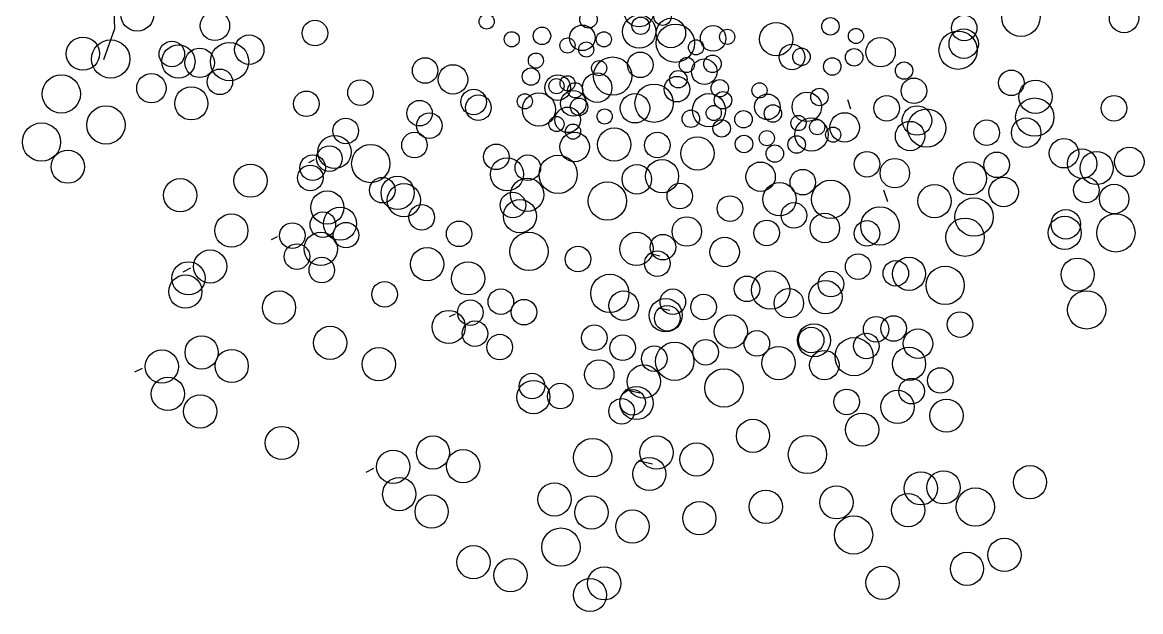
# Model space of a CAD drawing. Header units: millimetres. Extents: x 441156 to 441876, y 4514765 to 4515211.
# Drawn here: x 441543.206 to 441544.244, y 4514832.633 to 4514833.179 of the extents above; entities that cross this region are included whole.
import ezdxf

# ---------------------------------------------------------------- set-up
doc = ezdxf.new("R2010")
doc.units = ezdxf.units.MM
doc.layers.add('01_piscinas', color=254, linetype='Continuous')

msp = doc.modelspace()

# ---------------------------------------------------------------- linework, layer by layer
at = {"layer": '01_piscinas'}
for p, q in [((441544.03205638, 4514833.13230942, 0.00000053), (441544.03132012, 4514833.13082641, 0.00000053)), ((441543.97156268, 4514833.10774268, 0.00000053), (441543.97441824, 4514833.09925612, 0.00000053)), ((441543.91040898, 4514833.09255417, 0.00000053), (441543.90967271, 4514833.09107117, 0.00000053)), ((441543.47710339, 4514833.05171928, 0.00000053), (441543.47160587, 4514833.04896837, 0.00000053)), ((441544.00507221, 4514833.02413962, 0.00000053), (441544.00878444, 4514833.01310708, 0.00000053)), ((441543.44264487, 4514832.98033972, 0.00000053), (441543.43714735, 4514832.97758882, 0.00000053)), ((441543.79765588, 4514832.96268525, 0.00000053), (441543.78737, 4514832.96507272, 0.00000053)), ((441543.36227513, 4514832.95130918, 0.00000053), (441543.35512836, 4514832.94773301, 0.00000053)), ((441543.80680479, 4514832.91208468, 0.00000053), (441543.79651891, 4514832.91447216, 0.00000053)), ((441543.60772309, 4514832.90891788, 0.00000053), (441543.60222558, 4514832.90616697, 0.00000053)), ((441543.31747906, 4514832.85851577, 0.00000053), (441543.31033229, 4514832.85493959, 0.00000053)), ((441543.77899337, 4514832.83556495, 0.00000053), (441543.76562173, 4514832.83866866, 0.00000053)), ((441543.79088696, 4514832.76978421, 0.00000053), (441543.77751531, 4514832.77288793, 0.00000053)), ((441543.53208075, 4514832.76566736, 0.00000053), (441543.52493398, 4514832.76209119, 0.00000053))]:
    msp.add_line(p, q, dxfattribs=at)
at = {"layer": '01_piscinas', "elevation": 0.00000053}
msp.add_lwpolyline([(441543.28190877, 4514833.1449563), (441543.29211128, 4514833.17361097), (441543.29211128, 4514833.17361097), (441543.29139232, 4514833.18866897)], dxfattribs=at)
at = {"layer": '01_piscinas'}
for centre, radius in [((441543.31298765, 4514833.1865679, 0.00000053), 0.01541533), ((441543.77833331, 4514833.18875183, 0.00000053), 0.01366082), ((441543.80016284, 4514833.18457505, 0.00000053), 0.00808333), ((441544.13251533, 4514833.18401103, 0.00000053), 0.01775907), ((441544.22824357, 4514833.18329044, 0.00000053), 0.01366082), ((441543.38496835, 4514833.17605304, 0.00000053), 0.01366082), ((441543.63701103, 4514833.18002668, 0.00000053), 0.00701654), ((441543.73143332, 4514833.18202675, 0.00000053), 0.00808333), ((441543.77852774, 4514833.1707058, 0.00000053), 0.01541533), ((441543.77987522, 4514833.17612269, 0.00000053), 0.00808333), ((441543.80790643, 4514833.16944313, 0.00000053), 0.01366082), ((441543.95583094, 4514833.1755837, 0.00000053), 0.00808333), ((441544.07995372, 4514833.17402728, 0.00000053), 0.01185795), ((441543.47771689, 4514833.16932973, 0.00000053), 0.01185795), ((441543.68829302, 4514833.16677657, 0.00000053), 0.00808333), ((441543.72574669, 4514833.16492701, 0.00000053), 0.01185795), ((441543.81208745, 4514833.15998015, 0.00000053), 0.01775907), ((441543.84706389, 4514833.16441397, 0.00000053), 0.01185795), ((441543.86010886, 4514833.16592203, 0.00000053), 0.00701654), ((441543.90560673, 4514833.16380772, 0.00000053), 0.01541533), ((441543.97955269, 4514833.16668415, 0.00000053), 0.00701654), ((441544.07951365, 4514833.15949893, 0.00000053), 0.01366082), ((441543.26252894, 4514833.15026359, 0.00000053), 0.01541533), ((441543.28833394, 4514833.1453136, 0.00000053), 0.01775907), ((441543.34500994, 4514833.14995896, 0.00000053), 0.01185795), ((441543.41681348, 4514833.15394776, 0.00000053), 0.01366082), ((441543.66027417, 4514833.16362135, 0.00000053), 0.00701654), ((441543.71201477, 4514833.15787702, 0.00000053), 0.00701654), ((441543.74571282, 4514833.16353879, 0.00000053), 0.00701654), ((441543.83123855, 4514833.15612541, 0.00000053), 0.00701654), ((441544.00238591, 4514833.15167783, 0.00000053), 0.01366082), ((441544.07430191, 4514833.15348238, 0.00000053), 0.01775907), ((441543.35106506, 4514833.14297028, 0.00000053), 0.01541533), ((441543.3708251, 4514833.14170846, 0.00000053), 0.01366082), ((441543.39851325, 4514833.14292562, 0.00000053), 0.01775907), ((441543.72937699, 4514833.15409667, 0.00000053), 0.00701654), ((441543.77947016, 4514833.13991909, 0.00000053), 0.01185795), ((441543.92022617, 4514833.1471617, 0.00000053), 0.01185795), ((441543.92900597, 4514833.14729679, 0.00000053), 0.00808333), ((441543.97785532, 4514833.14683878, 0.00000053), 0.00808333), ((441543.57993132, 4514833.13464214, 0.00000053), 0.01185795), ((441543.68268061, 4514833.14383258, 0.00000053), 0.00701654), ((441543.74139579, 4514833.13685612, 0.00000053), 0.00701654), ((441543.75387404, 4514833.1294515, 0.00000053), 0.01775907), ((441543.82262585, 4514833.13978338, 0.00000053), 0.00701654), ((441543.83882583, 4514833.13360904, 0.00000053), 0.01185795), ((441543.84649542, 4514833.14083979, 0.00000053), 0.00808333), ((441543.9575677, 4514833.13838642, 0.00000053), 0.00808333), ((441544.02417223, 4514833.13457164, 0.00000053), 0.00808333), ((441543.24249959, 4514833.11294308, 0.00000053), 0.01775907), ((441543.32604555, 4514833.11822489, 0.00000053), 0.01366082), ((441543.38955151, 4514833.12416095, 0.00000053), 0.01185795), ((441543.60574649, 4514833.12639164, 0.00000053), 0.01366082), ((441543.67805133, 4514833.12900931, 0.00000053), 0.00808333), ((441543.70295342, 4514833.11871962, 0.00000053), 0.01185795), ((441543.73945202, 4514833.11868527, 0.00000053), 0.01366082), ((441543.81480734, 4514833.12657866, 0.00000053), 0.00808333), ((441544.12365344, 4514833.12321503, 0.00000053), 0.01185795), ((441543.51994971, 4514833.11418421, 0.00000053), 0.01185795), ((441543.70177308, 4514833.12010976, 0.00000053), 0.00701654), ((441543.71206163, 4514833.12281168, 0.00000053), 0.00701654), ((441543.7191353, 4514833.11632941, 0.00000053), 0.00701654), ((441543.79231909, 4514833.1043502, 0.00000053), 0.01775907), ((441543.81356023, 4514833.11737857, 0.00000053), 0.01185795), ((441543.85323429, 4514833.11818526, 0.00000053), 0.00808333), ((441543.89011641, 4514833.11620303, 0.00000053), 0.00701654), ((441544.03330531, 4514833.11584374, 0.00000053), 0.01185795), ((441544.14598057, 4514833.11030958, 0.00000053), 0.01541533), ((441543.36307269, 4514833.10420277, 0.00000053), 0.01541533), ((441543.46979138, 4514833.10379556, 0.00000053), 0.01185795), ((441543.62490481, 4514833.10547802, 0.00000053), 0.01185795), ((441543.62936305, 4514833.10021369, 0.00000053), 0.01185795), ((441543.67243892, 4514833.10606532, 0.00000053), 0.00701654), ((441543.68551142, 4514833.09847923, 0.00000053), 0.01541533), ((441543.71736588, 4514833.10417857, 0.00000053), 0.01185795), ((441543.77457744, 4514833.09966589, 0.00000053), 0.01366082), ((441543.84322379, 4514833.09781229, 0.00000053), 0.01541533), ((441543.85620791, 4514833.10708354, 0.00000053), 0.00808333), ((441543.8974329, 4514833.10095432, 0.00000053), 0.01185795), ((441543.93393151, 4514833.10091996, 0.00000053), 0.01366082), ((441543.94566512, 4514833.11006658, 0.00000053), 0.00808333), ((441544.00803972, 4514833.09961327, 0.00000053), 0.01185795), ((441544.21892751, 4514833.09965964, 0.00000053), 0.01185795), ((441543.28389825, 4514833.08420622, 0.00000053), 0.01775907), ((441543.57474648, 4514833.09508937, 0.00000053), 0.01185795), ((441543.71219006, 4514833.08889846, 0.00000053), 0.01185795), ((441543.72273684, 4514833.10096734, 0.00000053), 0.00808333), ((441543.84762188, 4514833.09524127, 0.00000053), 0.00701654), ((441543.90252482, 4514833.0948164, 0.00000053), 0.00808333), ((441544.03618734, 4514833.08826381, 0.00000053), 0.01366082), ((441544.14540847, 4514833.09142274, 0.00000053), 0.01775907), ((441543.50629237, 4514833.07860842, 0.00000053), 0.01185795), ((441543.58380452, 4514833.08351596, 0.00000053), 0.01185795), ((441543.70181994, 4514833.08504442, 0.00000053), 0.00701654), ((441543.74645859, 4514833.09206779, 0.00000053), 0.00701654), ((441543.82640932, 4514833.08989835, 0.00000053), 0.00808333), ((441543.85497105, 4514833.08098798, 0.00000053), 0.00808333), ((441543.87525867, 4514833.08944035, 0.00000053), 0.00808333), ((441543.92624657, 4514833.08591685, 0.00000053), 0.00701654), ((441543.93833475, 4514833.07538434, 0.00000053), 0.01541533), ((441543.94360879, 4514833.08213649, 0.00000053), 0.00701654), ((441543.96905693, 4514833.08190059, 0.00000053), 0.01366082), ((441544.04514242, 4514833.0812553, 0.00000053), 0.01775907), ((441544.10086017, 4514833.07700764, 0.00000053), 0.01185795), ((441544.13735878, 4514833.07697329, 0.00000053), 0.01366082), ((441543.22411336, 4514833.06829513, 0.00000053), 0.01775907), ((441543.71712443, 4514833.07802335, 0.00000053), 0.00701654), ((441543.75535194, 4514833.06596894, 0.00000053), 0.01541533), ((441543.89691241, 4514833.07187241, 0.00000053), 0.00701654), ((441543.95845769, 4514833.07519097, 0.00000053), 0.00701654), ((441544.02972676, 4514833.07386947, 0.00000053), 0.01366082), ((441543.49595145, 4514833.0591089, 0.00000053), 0.01541533), ((441543.57004647, 4514833.06550933, 0.00000053), 0.01185795), ((441543.71862663, 4514833.06377547, 0.00000053), 0.01366082), ((441543.79528886, 4514833.06554069, 0.00000053), 0.01185795), ((441543.83251431, 4514833.05776588, 0.00000053), 0.01541533), ((441543.87569985, 4514833.06652949, 0.00000053), 0.00808333), ((441543.9245492, 4514833.06607148, 0.00000053), 0.00808333), ((441544.1724842, 4514833.05795392, 0.00000053), 0.01366082), ((441543.24845769, 4514833.04548337, 0.00000053), 0.01541533), ((441543.49116495, 4514833.05301503, 0.00000053), 0.01185795), ((441543.52951116, 4514833.04838325, 0.00000053), 0.01775907), ((441543.64591975, 4514833.05464194, 0.00000053), 0.01185795), ((441543.90426158, 4514833.05761912, 0.00000053), 0.00808333), ((441543.98976834, 4514833.04777539, 0.00000053), 0.01185795), ((441544.11009681, 4514833.04718648, 0.00000053), 0.01185795), ((441544.18930438, 4514833.04824075, 0.00000053), 0.01366082), ((441544.20279021, 4514833.04425367, 0.00000053), 0.01541533), ((441544.23315403, 4514833.0499228, 0.00000053), 0.01366082), ((441543.41797535, 4514833.0325136, 0.00000053), 0.01541533), ((441543.47564184, 4514833.04456909, 0.00000053), 0.01185795), ((441543.65588017, 4514833.03840963, 0.00000053), 0.01541533), ((441543.67517858, 4514833.0445268, 0.00000053), 0.01185795), ((441543.70332836, 4514833.03836497, 0.00000053), 0.01775907), ((441543.77632447, 4514833.03380662, 0.00000053), 0.01366082), ((441543.79966903, 4514833.03666627, 0.00000053), 0.01541533), ((441543.89106689, 4514833.03616416, 0.00000053), 0.01366082), ((441544.01558351, 4514833.03952489, 0.00000053), 0.01366082), ((441544.08533764, 4514833.03467099, 0.00000053), 0.01541533), ((441543.47347049, 4514833.03508102, 0.00000053), 0.01185795), ((441543.93022436, 4514833.031135, 0.00000053), 0.01185795), ((441543.35276952, 4514833.01900836, 0.00000053), 0.01541533), ((441543.54028797, 4514833.02370982, 0.00000053), 0.01185795), ((441543.55441699, 4514833.02119555, 0.00000053), 0.01541533), ((441543.5602127, 4514833.01435192, 0.00000053), 0.01541533), ((441543.67461637, 4514833.01950627, 0.00000053), 0.01541533), ((441543.74899141, 4514833.01363979, 0.00000053), 0.01775907), ((441543.8161486, 4514833.01822171, 0.00000053), 0.01185795), ((441543.9087035, 4514833.01531474, 0.00000053), 0.01541533), ((441543.95615169, 4514833.01527008, 0.00000053), 0.01775907), ((441544.05249236, 4514833.01357138, 0.00000053), 0.01541533), ((441544.11653339, 4514833.0220635, 0.00000053), 0.01366082), ((441544.19319561, 4514833.02382872, 0.00000053), 0.01185795), ((441544.21901078, 4514833.01557822, 0.00000053), 0.01366082), ((441543.48921116, 4514833.0076903, 0.00000053), 0.01541533), ((441543.66134198, 4514833.00986655, 0.00000053), 0.01185795), ((441543.86263063, 4514833.00664012, 0.00000053), 0.01185795), ((441544.08908427, 4514832.99881708, 0.00000053), 0.01775907), ((441543.5009866, 4514832.99264487, 0.00000053), 0.01541533), ((441543.57678896, 4514832.99852267, 0.00000053), 0.01185795), ((441543.6678878, 4514832.99964212, 0.00000053), 0.01541533), ((441543.92198629, 4514833.00033007, 0.00000053), 0.01185795), ((441544.00181474, 4514832.99054489, 0.00000053), 0.01775907), ((441543.40022081, 4514832.98626507, 0.00000053), 0.01541533), ((441543.48506691, 4514832.99174568, 0.00000053), 0.01185795), ((441543.82261249, 4514832.98540629, 0.00000053), 0.01366082), ((441543.8967207, 4514832.9840996, 0.00000053), 0.01185795), ((441543.95063952, 4514832.98869173, 0.00000053), 0.01366082), ((441543.98979698, 4514832.98366258, 0.00000053), 0.01185795), ((441544.08068552, 4514832.98010444, 0.00000053), 0.01775907), ((441544.17315896, 4514832.98418406, 0.00000053), 0.01541533), ((441544.17423122, 4514832.99209464, 0.00000053), 0.01366082), ((441544.22060714, 4514832.9841394, 0.00000053), 0.01775907), ((441543.45670644, 4514832.98163547, 0.00000053), 0.01185795), ((441543.50652833, 4514832.98203417, 0.00000053), 0.01185795), ((441543.61146123, 4514832.98326239, 0.00000053), 0.01185795), ((441543.48310115, 4514832.96923625, 0.00000053), 0.01541533), ((441543.67625536, 4514832.96698224, 0.00000053), 0.01775907), ((441543.77591625, 4514832.96927703, 0.00000053), 0.01541533), ((441543.80052634, 4514832.9708996, 0.00000053), 0.01185795), ((441543.85773791, 4514832.96638692, 0.00000053), 0.01366082), ((441543.38055517, 4514832.95299366, 0.00000053), 0.01541533), ((441543.46101492, 4514832.96212998, 0.00000053), 0.01185795), ((441543.58173641, 4514832.95510865, 0.00000053), 0.01541533), ((441543.72176029, 4514832.95986851, 0.00000053), 0.01185795), ((441543.79535052, 4514832.95561949, 0.00000053), 0.01185795), ((441543.98155892, 4514832.95285765, 0.00000053), 0.01185795), ((441543.36037513, 4514832.94201395, 0.00000053), 0.01541533), ((441543.48408749, 4514832.94963687, 0.00000053), 0.01185795), ((441543.61977289, 4514832.94195896, 0.00000053), 0.01541533), ((441544.01652415, 4514832.9466176, 0.00000053), 0.01185795), ((441544.02873958, 4514832.94618213, 0.00000053), 0.01541533), ((441544.18516659, 4514832.94541655, 0.00000053), 0.01541533), ((441543.35755237, 4514832.92967945, 0.00000053), 0.01541533), ((441543.75126254, 4514832.92802273, 0.00000053), 0.01775907), ((441543.87844932, 4514832.93226172, 0.00000053), 0.01185795), ((441543.90042769, 4514832.93108753, 0.00000053), 0.01775907), ((441543.95629332, 4514832.93662718, 0.00000053), 0.01185795), ((441544.06229929, 4514832.93545648, 0.00000053), 0.01775907), ((441543.54233045, 4514832.92714312, 0.00000053), 0.01185795), ((441543.9513324, 4514832.92454962, 0.00000053), 0.01541533), ((441543.44441509, 4514832.91489689, 0.00000053), 0.01541533), ((441543.65014513, 4514832.92032383, 0.00000053), 0.01185795), ((441543.76407876, 4514832.91667798, 0.00000053), 0.01366082), ((441543.80303391, 4514832.90776235, 0.00000053), 0.01541533), ((441543.80967526, 4514832.92029903, 0.00000053), 0.01185795), ((441543.83818697, 4514832.91537128, 0.00000053), 0.01185795), ((441543.91731053, 4514832.9189145, 0.00000053), 0.01366082), ((441544.19353414, 4514832.91275667, 0.00000053), 0.01775907), ((441543.62178466, 4514832.91021363, 0.00000053), 0.01185795), ((441543.67160655, 4514832.91061233, 0.00000053), 0.01185795), ((441543.80449944, 4514832.90501892, 0.00000053), 0.01185795), ((441543.60178531, 4514832.89690065, 0.00000053), 0.01541533), ((441543.62609314, 4514832.89070814, 0.00000053), 0.01185795), ((441543.86346054, 4514832.89270628, 0.00000053), 0.01541533), ((441543.99825277, 4514832.89477972, 0.00000053), 0.01185795), ((441544.01445226, 4514832.89548645, 0.00000053), 0.01185795), ((441544.07609677, 4514832.89914518, 0.00000053), 0.01185795), ((441543.49186638, 4514832.8821536, 0.00000053), 0.01541533), ((441543.73681679, 4514832.88689117, 0.00000053), 0.01185795), ((441543.88759824, 4514832.88166116, 0.00000053), 0.01185795), ((441543.94062291, 4514832.88450321, 0.00000053), 0.01541533), ((441543.93802195, 4514832.8847893, 0.00000053), 0.01185795), ((441544.03711398, 4514832.8814325, 0.00000053), 0.01366082), ((441543.37262771, 4514832.87334351, 0.00000053), 0.01541533), ((441543.64916572, 4514832.87821502, 0.00000053), 0.01185795), ((441543.76317505, 4514832.87762157, 0.00000053), 0.01185795), ((441543.81143697, 4514832.86510231, 0.00000053), 0.01775907), ((441543.84019399, 4514832.873466, 0.00000053), 0.01185795), ((441543.9778721, 4514832.86937338, 0.00000053), 0.01775907), ((441543.98918667, 4514832.87925598, 0.00000053), 0.01185795), ((441543.3357591, 4514832.86020024, 0.00000053), 0.01541533), ((441543.40052755, 4514832.86071855, 0.00000053), 0.01541533), ((441543.53694034, 4514832.86231523, 0.00000053), 0.01541533), ((441543.79243388, 4514832.86750643, 0.00000053), 0.01185795), ((441543.90777764, 4514832.86340361, 0.00000053), 0.01541533), ((441543.95020388, 4514832.8615433, 0.00000053), 0.01366082), ((441544.02877681, 4514832.86283548, 0.00000053), 0.01541533), ((441543.74144331, 4514832.85285662, 0.00000053), 0.01366082), ((441543.78272497, 4514832.8462436, 0.00000053), 0.01541533), ((441543.67905592, 4514832.84208918, 0.00000053), 0.01185795), ((441543.85710001, 4514832.84037712, 0.00000053), 0.01775907), ((441544.0578254, 4514832.8473073, 0.00000053), 0.01185795), ((441543.34136012, 4514832.8348431, 0.00000053), 0.01541533), ((441543.6803291, 4514832.83190319, 0.00000053), 0.01541533), ((441543.70541418, 4514832.83281959, 0.00000053), 0.01185795), ((441543.77599641, 4514832.82637946, 0.00000053), 0.01541533), ((441544.03114612, 4514832.83740853, 0.00000053), 0.01185795), ((441543.37135447, 4514832.81860205, 0.00000053), 0.01541533), ((441543.76215472, 4514832.81873142, 0.00000053), 0.01185795), ((441543.77232396, 4514832.82702101, 0.00000053), 0.01185795), ((441543.9709153, 4514832.8274181, 0.00000053), 0.01185795), ((441544.01806732, 4514832.82278907, 0.00000053), 0.01541533), ((441544.06352212, 4514832.81467701, 0.00000053), 0.01541533), ((441543.88402485, 4514832.79601436, 0.00000053), 0.01541533), ((441543.98522205, 4514832.80168946, 0.00000053), 0.01541533), ((441543.44707031, 4514832.78936018, 0.00000053), 0.01541533), ((441543.5872294, 4514832.78049511, 0.00000053), 0.01541533), ((441543.73534312, 4514832.77575549, 0.00000053), 0.01775907), ((441543.79461856, 4514832.78046287, 0.00000053), 0.01541533), ((441543.83168379, 4514832.7740568, 0.00000053), 0.01541533), ((441543.93454442, 4514832.77866297, 0.00000053), 0.01775907), ((441543.55036079, 4514832.76735184, 0.00000053), 0.01541533), ((441543.61512924, 4514832.76787015, 0.00000053), 0.01541533), ((441543.78789, 4514832.76059872, 0.00000053), 0.01541533), ((441544.14096654, 4514832.75296286, 0.00000053), 0.01541533), ((441543.55596181, 4514832.7419947, 0.00000053), 0.01541533), ((441544.03976934, 4514832.74728777, 0.00000053), 0.01541533), ((441544.06082867, 4514832.74820651, 0.00000053), 0.01541533), ((441543.69990256, 4514832.73703265, 0.00000053), 0.01541533), ((441543.96146926, 4514832.73430021, 0.00000053), 0.01541533), ((441544.09028891, 4514832.72993638, 0.00000053), 0.01775907), ((441543.58595616, 4514832.72575365, 0.00000053), 0.01541533), ((441543.73416829, 4514832.72498217, 0.00000053), 0.01541533), ((441543.89591844, 4514832.73023363, 0.00000053), 0.01541533), ((441544.0279834, 4514832.7271069, 0.00000053), 0.01541533), ((441543.77220477, 4514832.71183248, 0.00000053), 0.01541533), ((441543.83429291, 4514832.71957992, 0.00000053), 0.01541533), ((441543.97730577, 4514832.70408041, 0.00000053), 0.01775907), ((441543.70591703, 4514832.69278773, 0.00000053), 0.01775907), ((441544.11721375, 4514832.68557362, 0.00000053), 0.01541533), ((441543.62481343, 4514832.67879007, 0.00000053), 0.01541533), ((441544.08253069, 4514832.67270521, 0.00000053), 0.01541533), ((441543.65907916, 4514832.66673959, 0.00000053), 0.01541533), ((441543.74606188, 4514832.65920144, 0.00000053), 0.01541533), ((441544.00423061, 4514832.65971766, 0.00000053), 0.01541533), ((441543.73284187, 4514832.64842497, 0.00000053), 0.01541533)]:
    msp.add_circle(centre, radius, dxfattribs=at)

doc.saveas('drawing.dxf')
